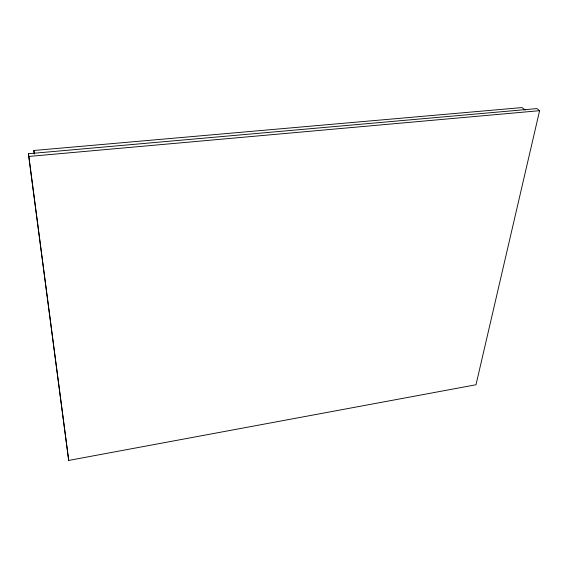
<?xml version="1.0" encoding="UTF-8"?>
<svg xmlns="http://www.w3.org/2000/svg" width="568" height="568" viewBox="0 0 568 568"><rect width="100%" height="100%" fill="white"/><g stroke="black" fill="none" stroke-linecap="round" stroke-linejoin="round"><path stroke-width="0.85" d="M539.6 110.682L475.991 384.763L68.7 460.421L28.4 153.729L536.916 108.594L539.6 110.682L28.854 156.448L28.4 153.729M34.293 154.006L33.846 150.492L521.999 107.579L525.251 110.164M33.846 150.492L34.463 153.892M28.854 156.448L68.7 460.421"/></g></svg>
